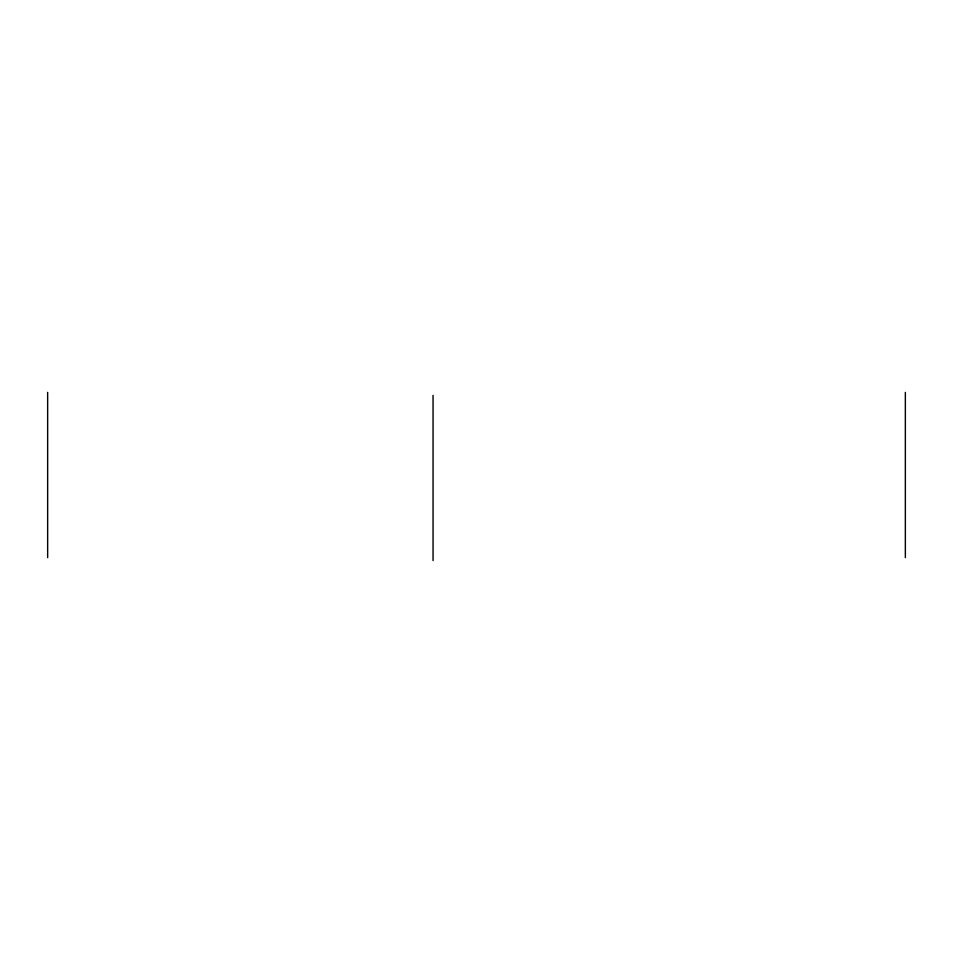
<?xml version="1.0" encoding="UTF-8"?>
<svg xmlns="http://www.w3.org/2000/svg" width="953" height="953" viewBox="0 0 953 953"><rect width="100%" height="100%" fill="white"/><g stroke="black" fill="none" stroke-linecap="round" stroke-linejoin="round"><path stroke-width="1.43" d="M905.35 392.398L905.35 557.636M433.055 395.364L433.055 560.602M47.65 392.398L47.65 557.636"/></g></svg>
